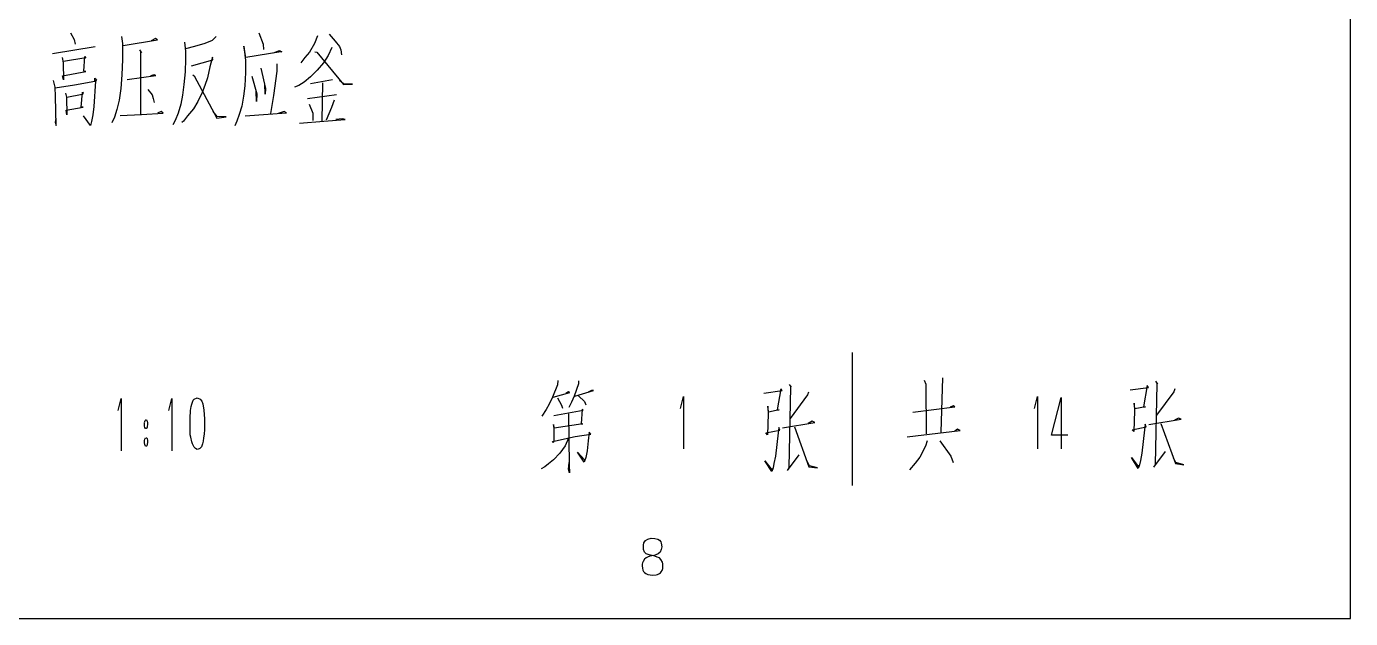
# Model space of a CAD drawing. Extents: x 0 to 8410, y 0 to 11890.
# Drawn here: x 7413 to 8410, y 0 to 445 of the extents above; entities that cross this region are included whole.
import ezdxf

# ---------------------------------------------------------------- set-up
doc = ezdxf.new("R2010")
doc.units = 0
doc.header["$MEASUREMENT"] = 0
doc.layers.add('6', color=7, linetype='Continuous')
doc.layers.add('8', color=7, linetype='Continuous')

# ---------------------------------------------------------------- blocks, each defined once
blk = doc.blocks.new('BLKENT714')
at = {"layer": '8', "color": 15, "linetype": 'Continuous'}
for p, q in [((8410, 0), (8410, 11890)), ((0, 0), (8410, 0))]:
    blk.add_line(p, q, dxfattribs=at)
at = {"layer": '8', "color": 2, "linetype": 'Continuous'}
for p, q in [((7880.94, 59.66), (7883.51, 60.36)), ((7883.51, 60.36), (7886.25, 60.22)), ((7886.25, 60.22), (7888.54, 59.66)), ((7877.56, 55.04), (7878.02, 56.86)), ((7877.56, 54.06), (7877.56, 55.04)), ((7877.74, 51.82), (7877.56, 54.06)), ((7878.47, 50), (7877.74, 51.82)), ((7878.02, 56.86), (7879.3, 58.54)), ((7879.75, 48.74), (7878.47, 50)), ((7879.3, 58.54), (7880.94, 59.66)), ((7888.54, 59.66), (7889.64, 58.96)), ((7890.28, 50), (7888.81, 48.6)), ((7889.64, 58.96), (7890.64, 57.7)), ((7891.1, 51.82), (7890.28, 50)), ((7890.64, 57.7), (7891.1, 56.72)), ((7891.1, 56.72), (7891.38, 53.78)), ((7891.38, 53.78), (7891.1, 51.82)), ((7877.01, 41.88), (7876.73, 40.76)), ((7876.73, 40.76), (7876.73, 39.5)), ((7877.47, 42.86), (7877.01, 41.88)), ((7878.47, 44.68), (7877.47, 42.86)), ((7879.75, 45.52), (7878.47, 44.68)), ((7881.86, 47.76), (7879.75, 48.74)), ((7880.67, 46.08), (7879.75, 45.52)), ((7882.41, 46.78), (7880.67, 46.08)), ((7884.24, 47.34), (7881.86, 47.76)), ((7885.79, 47.48), (7882.41, 46.78)), ((7887.99, 46.22), (7884.88, 47.34)), ((7887.07, 47.76), (7885.79, 47.48)), ((7888.81, 48.6), (7887.07, 47.76)), ((7889.64, 45.52), (7887.99, 46.22)), ((7890.73, 44.26), (7889.64, 45.52)), ((7892.02, 42.3), (7890.73, 44.26)), ((7892.2, 41.04), (7892.02, 42.3)), ((7892.2, 39.22), (7892.2, 41.04)), ((7876.73, 39.5), (7876.83, 37.96)), ((7876.83, 37.96), (7877.19, 36.42)), ((7877.19, 36.42), (7877.74, 35.44)), ((7877.74, 35.44), (7878.38, 34.6)), ((7878.38, 34.6), (7879.48, 33.9)), ((7879.48, 33.9), (7881.04, 33.2)), ((7881.04, 33.2), (7882.59, 32.78)), ((7882.59, 32.78), (7884.7, 32.5)), ((7884.7, 32.5), (7887.26, 32.92)), ((7887.26, 32.92), (7888.26, 33.06)), ((7888.26, 33.06), (7889.64, 33.9)), ((7889.64, 33.9), (7890.55, 34.46)), ((7890.55, 34.46), (7891.01, 35.02)), ((7891.01, 35.02), (7891.65, 36.14)), ((7891.65, 36.14), (7892.2, 37.54)), ((7892.2, 37.54), (7892.2, 39.22))]:
    blk.add_line(p, q, dxfattribs=at)
at = {"layer": '8', "color": 7, "linetype": 'Continuous', "const_width": 0.03}
for points in [[(8310, 100), (8310, 11790)], [(250, 100), (8310, 100)]]:
    blk.add_lwpolyline(points, dxfattribs=at)

msp = doc.modelspace()

# ---------------------------------------------------------------- linework, layer by layer
at = {"layer": '6'}
for p, q in [((7446.18, 440.546), (7449.11, 435.604)), ((7588.02, 440.546), (7591.31, 432.036)), ((7640.9, 439.448), (7645.66, 434.232)), ((7432.82, 424.899), (7464.85, 430.114)), ((7449.11, 435.604), (7449.84, 432.036)), ((7484.62, 437.801), (7485.53, 432.585)), ((7485.53, 432.585), (7485.35, 420.506)), ((7485.9, 430.938), (7511.88, 435.33)), ((7510.24, 436.153), (7507.13, 434.506)), ((7511.88, 435.33), (7510.24, 436.153)), ((7532.2, 433.408), (7532.93, 426.82)), ((7539.7, 430.114), (7532.75, 428.467)), ((7547.39, 432.585), (7539.7, 430.114)), ((7552.88, 434.781), (7547.39, 432.585)), ((7555.99, 437.801), (7552.88, 434.781)), ((7578.32, 421.879), (7576.85, 430.389)), ((7576.85, 430.389), (7578.13, 419.683)), ((7591.31, 432.036), (7591.67, 427.918)), ((7629.92, 432.585), (7626.26, 425.997)), ((7632.3, 438.35), (7629.92, 432.585)), ((7642.92, 429.565), (7640.17, 423.526)), ((7645.66, 434.232), (7648.77, 430.114)), ((7648.77, 430.114), (7649.69, 427.644)), ((7439.96, 421.879), (7440.69, 418.036)), ((7457.71, 421.604), (7440.88, 418.859)), ((7456.25, 411.722), (7456.98, 422.703)), ((7456.98, 422.703), (7457.71, 421.604)), ((7485.35, 420.506), (7484.98, 408.977)), ((7498.34, 427.644), (7499.81, 425.448)), ((7499.81, 425.448), (7499.07, 425.997)), ((7499.07, 425.997), (7499.07, 379.33)), ((7532.93, 420.781), (7532.56, 411.173)), ((7532.93, 426.82), (7532.93, 420.781)), ((7537.32, 415.565), (7553.43, 420.232)), ((7553.06, 422.154), (7551.23, 415.016)), ((7553.43, 420.232), (7553.06, 422.154)), ((7578.13, 419.683), (7578.13, 410.624)), ((7604.67, 426.271), (7578.32, 421.879)), ((7599.18, 425.448), (7603.75, 427.095)), ((7603.75, 427.095), (7605.4, 426.271)), ((7605.4, 426.271), (7604.67, 426.271)), ((7622.79, 421.879), (7619.68, 418.036)), ((7626.26, 425.997), (7622.79, 421.879)), ((7630.11, 426.271), (7631.75, 425.997)), ((7631.75, 425.997), (7651.88, 401.565)), ((7640.17, 423.526), (7636.88, 418.036)), ((7649.69, 427.644), (7650.24, 424.075)), ((7440.33, 408.153), (7457.71, 411.448)), ((7440.69, 418.036), (7441.06, 405.134)), ((7457.71, 411.448), (7456.25, 411.722)), ((7484.98, 408.977), (7484.25, 398.546)), ((7509.14, 408.977), (7506.58, 408.153)), ((7510.42, 408.428), (7509.14, 408.977)), ((7532.56, 411.173), (7531.65, 401.565)), ((7538.42, 408.977), (7539.33, 408.153)), ((7551.23, 415.016), (7549.4, 406.781)), ((7578.13, 410.624), (7577.58, 400.742)), ((7589.48, 413.918), (7593.14, 398.546)), ((7601.74, 411.722), (7599.18, 393.33)), ((7601.56, 417.212), (7601.74, 411.722)), ((7631.94, 412.546), (7627, 407.33)), ((7636.88, 418.036), (7631.94, 412.546)), ((7434.84, 399.644), (7433.37, 404.585)), ((7434.65, 399.095), (7449.3, 401.291)), ((7435.02, 392.506), (7434.84, 399.644)), ((7441.06, 405.134), (7440.33, 408.153)), ((7449.3, 401.291), (7464.67, 404.036)), ((7465.03, 404.036), (7463.75, 385.095)), ((7464.67, 404.036), (7464.67, 406.506)), ((7464.67, 406.506), (7465.95, 405.408)), ((7465.95, 405.408), (7465.03, 404.036)), ((7489.01, 405.408), (7510.42, 408.428)), ((7531.65, 401.565), (7530.55, 393.604)), ((7539.33, 408.153), (7556.35, 376.31)), ((7547.39, 401.016), (7545.37, 395.526)), ((7549.4, 406.781), (7547.39, 401.016)), ((7577.58, 400.742), (7576.49, 392.781)), ((7582.71, 407.879), (7586.55, 394.703)), ((7592.96, 394.428), (7592.59, 402.114)), ((7618.21, 401.016), (7614.92, 399.644)), ((7622.24, 403.487), (7618.21, 401.016)), ((7627, 407.33), (7622.24, 403.487)), ((7643.47, 405.134), (7627, 402.114)), ((7635.96, 402.938), (7635.6, 374.389)), ((7651.88, 402.114), (7648.77, 404.585)), ((7658.47, 401.84), (7651.88, 402.114)), ((7651.88, 401.565), (7658.47, 401.84)), ((7435.57, 370.82), (7435.02, 392.506)), ((7442.52, 395.252), (7443.26, 392.232)), ((7443.26, 392.232), (7443.44, 378.781)), ((7454.97, 394.153), (7443.44, 391.957)), ((7454.42, 384.546), (7455.33, 395.801)), ((7455.88, 395.252), (7454.97, 394.153)), ((7455.33, 395.801), (7455.88, 395.252)), ((7482.97, 389.761), (7481.14, 382.899)), ((7484.25, 398.546), (7482.97, 389.761)), ((7504.56, 397.997), (7507.67, 393.879)), ((7507.67, 393.879), (7508.59, 391.134)), ((7508.59, 391.134), (7509.32, 388.114)), ((7530.55, 393.604), (7529.45, 386.742)), ((7542.26, 388.938), (7538.79, 383.448)), ((7545.37, 395.526), (7542.26, 388.938)), ((7576.49, 392.781), (7575.2, 385.369)), ((7586.37, 388.938), (7586, 396.35)), ((7586.55, 394.703), (7586.37, 388.938)), ((7593.14, 398.546), (7592.96, 394.428)), ((7599.18, 393.33), (7596.8, 379.879)), ((7646.58, 393.879), (7624.62, 390.859)), ((7644.75, 389.761), (7642.73, 384.271)), ((7443.07, 382.35), (7455.7, 384.546)), ((7443.44, 378.781), (7443.07, 382.35)), ((7455.7, 384.546), (7454.42, 384.546)), ((7463.75, 385.095), (7463.02, 378.781)), ((7481.14, 382.899), (7479.31, 377.134)), ((7483.7, 378.232), (7499.62, 379.055)), ((7499.62, 379.055), (7516.09, 380.154)), ((7514.63, 381.252), (7511.88, 380.154)), ((7516.09, 380.154), (7514.63, 381.252)), ((7527.26, 380.154), (7525.06, 374.663)), ((7529.45, 386.742), (7527.26, 380.154)), ((7538.79, 383.448), (7534.39, 377.957)), ((7556.72, 377.683), (7553.79, 381.252)), ((7573.37, 379.055), (7571.54, 374.114)), ((7575.2, 385.369), (7573.37, 379.055)), ((7577.77, 377.957), (7608.88, 380.428)), ((7607.05, 381.252), (7602.66, 379.879)), ((7608.88, 380.428), (7607.05, 381.252)), ((7626.08, 386.742), (7628.64, 380.154)), ((7628.64, 380.154), (7628.83, 377.957)), ((7642.73, 384.271), (7638.71, 374.938)), ((7435.2, 376.31), (7434.84, 373.291)), ((7434.84, 373.291), (7435.57, 370.82)), ((7461.37, 370.82), (7456.07, 377.957)), ((7462.11, 373.84), (7461.37, 370.82)), ((7463.02, 378.781), (7462.11, 373.84)), ((7479.31, 377.134), (7477.48, 372.742)), ((7525.06, 374.663), (7523.23, 371.369)), ((7531.28, 374.114), (7530, 373.016)), ((7534.39, 377.957), (7531.28, 374.114)), ((7556.35, 376.31), (7563.49, 377.408)), ((7563.49, 377.408), (7556.72, 377.683)), ((7571.54, 374.114), (7569.9, 370.546)), ((7618.76, 372.467), (7637.06, 374.114)), ((7628.83, 377.957), (7628.64, 374.663)), ((7637.06, 374.114), (7653.17, 375.212)), ((7650.97, 375.761), (7646.03, 375.212)), ((7653.17, 375.212), (7650.97, 375.761)), ((8035, 100), (8035, 200)), ((8102.84, 180.993), (8101.56, 140.091)), ((7812.92, 175.795), (7809.26, 166.462)), ((7809.63, 166.462), (7822.25, 170.031)), ((7813.1, 179.09), (7812.92, 175.795)), ((7821.34, 170.58), (7819.14, 169.207)), ((7822.25, 170.031), (7821.34, 170.58)), ((7828.66, 176.619), (7825.55, 167.286)), ((7825.91, 167.286), (7840, 171.403)), ((7828.84, 178.815), (7828.66, 176.619)), ((7838.54, 171.403), (7835.98, 170.305)), ((7840, 171.403), (7838.54, 171.403)), ((7968.24, 169.482), (7982.15, 171.403)), ((7981.05, 172.776), (7978.31, 156.854)), ((7982.15, 171.403), (7981.05, 172.776)), ((7988.37, 174.148), (7987.09, 113.482)), ((7987.46, 176.07), (7988.92, 173.874)), ((7988.92, 173.874), (7988.37, 174.148)), ((8001.91, 170.305), (8001.18, 168.109)), ((8088.93, 179.346), (8090.22, 176.326)), ((8090.22, 176.326), (8090.58, 138.993)), ((8244.07, 171.934), (8257.98, 173.856)), ((8256.88, 175.228), (8254.14, 159.307)), ((8257.98, 173.856), (8256.88, 175.228)), ((8264.2, 176.601), (8262.92, 115.934)), ((8263.29, 178.522), (8264.75, 176.326)), ((8277.01, 170.562), (8263.84, 152.993)), ((8264.75, 176.326), (8264.2, 176.601)), ((8277.74, 172.758), (8277.01, 170.562)), ((7482.08, 156.383), (7484.3, 165.383)), ((7484.3, 165.383), (7484.3, 126.183)), ((7520.42, 156.383), (7522.64, 165.383)), ((7522.64, 165.383), (7522.64, 126.183)), ((7537.1, 159.383), (7537.56, 161.183)), ((7537.56, 161.183), (7538.01, 162.783)), ((7538.01, 162.783), (7538.73, 164.183)), ((7538.73, 164.183), (7539.39, 164.983)), ((7539.39, 164.983), (7541.61, 165.983)), ((7541.61, 165.983), (7543.96, 164.983)), ((7543.96, 164.983), (7545.14, 163.583)), ((7545.14, 163.583), (7545.86, 161.383)), ((7545.86, 161.383), (7546.77, 156.583)), ((7806.7, 161.246), (7804.32, 157.129)), ((7809.26, 166.462), (7806.7, 161.246)), ((7812.92, 165.913), (7816.03, 160.423)), ((7816.03, 160.423), (7816.58, 158.227)), ((7823.53, 162.619), (7821.52, 158.776)), ((7825.55, 167.286), (7823.53, 162.619)), ((7828.66, 167.56), (7833.23, 163.168)), ((7833.23, 163.168), (7834.15, 160.697)), ((7905.51, 157.926), (7907.73, 166.926)), ((7907.73, 166.926), (7907.73, 127.726)), ((7971.72, 155.207), (7971.17, 159.599)), ((7971.17, 159.599), (7971.53, 153.835)), ((8001.18, 168.109), (7988, 150.54)), ((8110.89, 159.856), (8108.52, 159.032)), ((8112.18, 159.307), (8110.89, 159.856)), ((8172.18, 157.926), (8174.4, 166.926)), ((8174.4, 166.926), (8174.4, 127.726)), ((8184.92, 137.926), (8192.24, 166.326)), ((8192.24, 166.326), (8192.24, 127.526)), ((8247.55, 157.66), (8247, 162.052)), ((8247, 162.052), (8247.37, 156.287)), ((7536.25, 150.583), (7536.64, 156.383)), ((7536.25, 143.583), (7536.25, 150.583)), ((7536.64, 156.383), (7537.1, 159.383)), ((7546.77, 156.583), (7547.16, 150.183)), ((7547.16, 150.183), (7547.16, 144.983)), ((7804.32, 157.129), (7801.02, 152.188)), ((7810.17, 152.737), (7832.14, 156.58)), ((7821.34, 153.835), (7821.7, 115.678)), ((7831.4, 157.403), (7830.67, 146.423)), ((7832.14, 156.58), (7831.4, 157.403)), ((7971.53, 153.835), (7970.99, 138.188)), ((7979.77, 156.854), (7971.72, 155.207)), ((7978.31, 156.854), (7979.77, 156.854)), ((8080.52, 155.189), (8112.18, 159.307)), ((8247.37, 156.287), (8246.82, 140.64)), ((8255.6, 159.307), (8247.55, 157.66)), ((8254.14, 159.307), (8255.6, 159.307)), ((8258.16, 145.856), (8282.5, 149.973)), ((8280.49, 150.797), (8277.38, 149.15)), ((8282.5, 149.973), (8280.49, 150.797)), ((7502.03, 145.583), (7502.03, 146.983)), ((7502.1, 144.783), (7502.03, 145.583)), ((7502.1, 147.383), (7502.49, 148.983)), ((7502.36, 143.583), (7502.1, 144.783)), ((7502.75, 142.983), (7502.36, 143.583)), ((7502.49, 148.983), (7502.88, 149.383)), ((7503.34, 142.983), (7502.75, 142.983)), ((7502.88, 149.383), (7503.54, 149.383)), ((7503.67, 143.183), (7503.34, 142.983)), ((7503.54, 149.383), (7503.99, 148.383)), ((7503.93, 143.783), (7503.67, 143.183)), ((7504.12, 144.583), (7503.93, 143.783)), ((7503.99, 148.383), (7504.19, 147.183)), ((7504.19, 145.583), (7504.12, 144.583)), ((7504.19, 147.183), (7504.19, 145.583)), ((7536.31, 141.583), (7536.25, 143.583)), ((7536.45, 138.183), (7536.31, 141.583)), ((7547.1, 142.183), (7546.84, 138.583)), ((7547.16, 144.983), (7547.1, 142.183)), ((7810.36, 143.129), (7809.81, 145.874)), ((7809.81, 145.874), (7810.17, 143.129)), ((7810.17, 143.129), (7810.17, 133.521)), ((7831.95, 146.423), (7810.36, 143.129)), ((7830.67, 146.423), (7831.95, 146.423)), ((7836.89, 140.109), (7835.98, 133.521)), ((7837.99, 138.737), (7836.89, 140.109)), ((7969.89, 139.56), (7980.32, 141.756)), ((7979.59, 143.678), (7979.04, 139.56)), ((7980.32, 141.756), (7979.59, 143.678)), ((7982.33, 143.403), (8006.67, 147.521)), ((7991.3, 144.227), (8002.28, 114.031)), ((8004.66, 148.344), (8001.55, 146.697)), ((8006.67, 147.521), (8004.66, 148.344)), ((8076.31, 136.522), (8116.02, 141.463)), ((8114.19, 142.287), (8111.99, 140.914)), ((8116.02, 141.463), (8114.19, 142.287)), ((8245.72, 142.012), (8256.15, 144.209)), ((8246.82, 140.64), (8245.72, 142.012)), ((8254.87, 142.012), (8252.86, 124.444)), ((8255.42, 146.13), (8254.87, 142.012)), ((8256.15, 144.209), (8255.42, 146.13)), ((8267.13, 146.679), (8278.11, 116.483)), ((7502.1, 133.983), (7502.23, 134.983)), ((7502.1, 132.183), (7502.1, 133.983)), ((7502.23, 130.783), (7502.1, 132.183)), ((7502.23, 134.983), (7502.75, 135.983)), ((7502.49, 130.183), (7502.23, 130.783)), ((7502.75, 129.583), (7502.49, 130.183)), ((7502.88, 135.983), (7503.41, 135.983)), ((7503.41, 135.983), (7503.93, 135.383)), ((7503.8, 129.983), (7503.41, 129.583)), ((7504.06, 130.983), (7503.8, 129.983)), ((7503.93, 135.383), (7504.19, 133.983)), ((7504.19, 132.583), (7504.06, 130.983)), ((7504.19, 133.983), (7504.19, 132.583)), ((7536.77, 136.383), (7536.45, 138.183)), ((7537.56, 132.983), (7536.77, 136.383)), ((7538.08, 131.383), (7537.56, 132.983)), ((7539.39, 128.983), (7538.08, 131.383)), ((7545.6, 131.383), (7544.81, 129.183)), ((7546.12, 133.383), (7545.6, 131.383)), ((7546.51, 135.983), (7546.12, 133.383)), ((7546.84, 138.583), (7546.51, 135.983)), ((7809.26, 133.246), (7826.28, 136.815)), ((7809.63, 132.148), (7809.26, 133.246)), ((7810.17, 133.521), (7809.63, 132.148)), ((7818.59, 129.952), (7814.57, 124.462)), ((7821.34, 135.717), (7818.59, 129.952)), ((7826.28, 136.815), (7837.99, 138.737)), ((7835.98, 133.521), (7835.25, 126.109)), ((7970.99, 138.188), (7969.89, 139.56)), ((7979.04, 139.56), (7977.02, 121.991)), ((8090.03, 129.66), (8085.64, 121.424)), ((8091.31, 133.503), (8090.03, 129.66)), ((8100.83, 133.503), (8109.06, 121.973)), ((8197.27, 137.926), (8184.92, 137.926)), ((7503.41, 129.583), (7502.75, 129.583)), ((7540.37, 127.783), (7539.39, 128.983)), ((7541.67, 127.183), (7540.37, 127.783)), ((7543.7, 127.983), (7541.94, 127.183)), ((7544.81, 129.183), (7543.7, 127.983)), ((7814.57, 124.462), (7809.81, 119.246)), ((7833.05, 117.599), (7828.11, 125.011)), ((7828.11, 125.011), (7833.23, 119.246)), ((7834.15, 121.168), (7833.05, 117.599)), ((7835.25, 126.109), (7834.15, 121.168)), ((7977.02, 121.991), (7975.93, 116.501)), ((7986.17, 111.286), (7994.78, 123.09)), ((8085.64, 121.424), (8082.16, 116.758)), ((8109.06, 121.973), (8110.89, 117.307)), ((8250.11, 112.914), (8244.99, 121.15)), ((8244.99, 121.15), (8250.29, 114.012)), ((8252.86, 124.444), (8251.76, 118.954)), ((8262.01, 113.738), (8270.61, 125.542)), ((8278.48, 117.307), (8276.65, 120.601)), ((7803.4, 114.031), (7800.66, 112.658)), ((7806.15, 116.227), (7803.4, 114.031)), ((7809.81, 119.246), (7806.15, 116.227)), ((7821.16, 112.384), (7821.7, 117.325)), ((7821.89, 109.639), (7821.16, 112.384)), ((7821.7, 115.678), (7821.89, 109.639)), ((7974.28, 110.462), (7969.16, 118.697)), ((7969.16, 118.697), (7974.46, 111.56)), ((7975.19, 113.207), (7974.28, 110.462)), ((7974.46, 111.56), (7975.01, 112.933)), ((7975.93, 116.501), (7975.19, 113.207)), ((7987.09, 113.482), (7986.17, 111.286)), ((8002.65, 114.854), (8000.82, 118.148)), ((8002.28, 114.031), (8008.68, 113.207)), ((8008.68, 113.207), (8002.65, 114.854)), ((8082.16, 116.758), (8077.95, 111.816)), ((8251.03, 115.66), (8250.11, 112.914)), ((8250.29, 114.012), (8250.84, 115.385)), ((8251.76, 118.954), (8251.03, 115.66)), ((8262.92, 115.934), (8262.01, 113.738)), ((8278.11, 116.483), (8284.52, 115.66)), ((8284.52, 115.66), (8278.48, 117.307))]:
    msp.add_line(p, q, dxfattribs=at)
at = {"layer": '6', "const_width": 0.03}
for points in [[(7760, 100), (7760, 700)], [(7110, 200), (8310, 200)]]:
    msp.add_lwpolyline(points, dxfattribs=at)

# ---------------------------------------------------------------- block references
at = {"layer": '6'}
msp.add_blockref('BLKENT714', (0, 0), dxfattribs=at)

doc.saveas('drawing.dxf')
